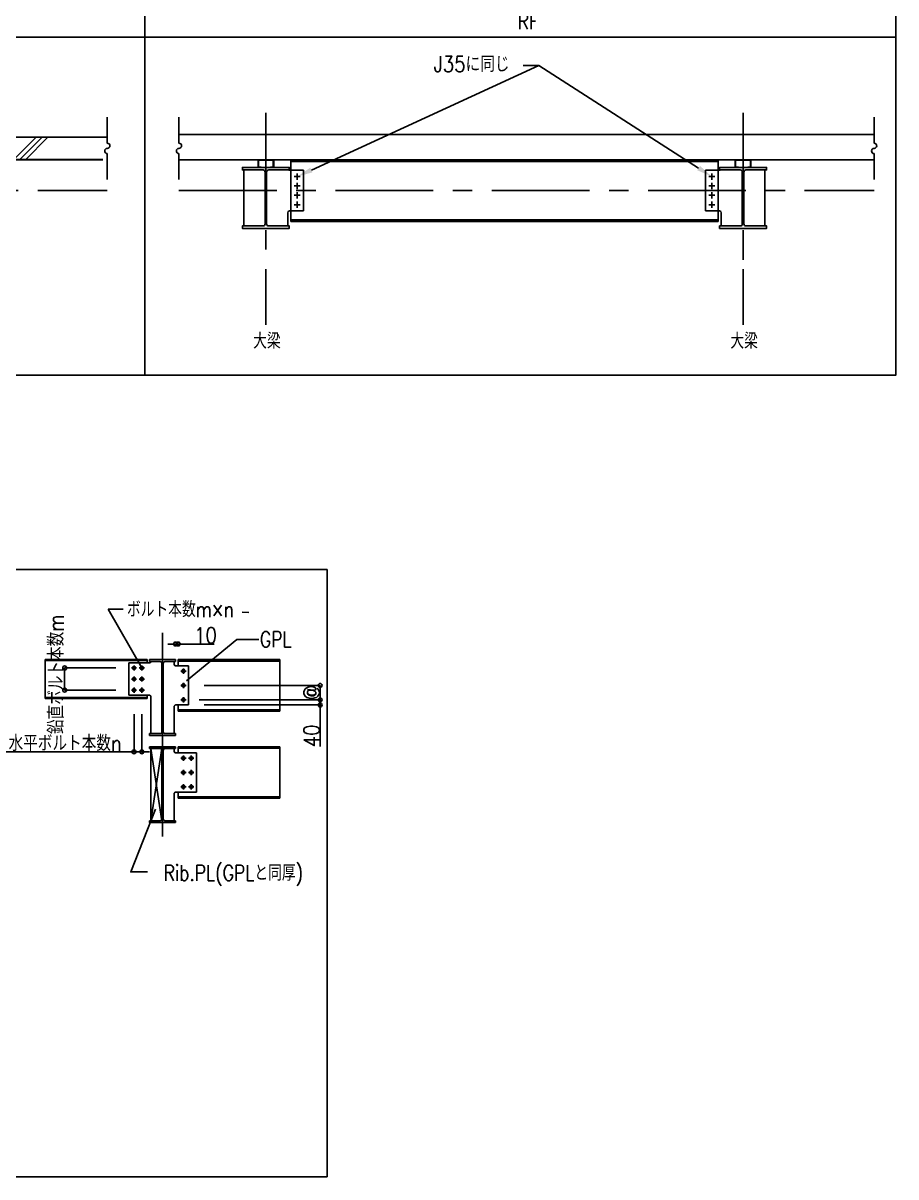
# Model space of a CAD drawing. Extents: x -668440 to 1010955, y -1678500 to 210463.
# Drawn here: x -67254 to -11448, y -674610 to -600807 of the extents above; entities that cross this region are included whole.
import ezdxf
from ezdxf import colors
from ezdxf.entities.mleader import LeaderData, LeaderLine
from ezdxf.enums import TextEntityAlignment as Align
from ezdxf.math import Vec2, Vec3

# ---------------------------------------------------------------- set-up
doc = ezdxf.new("R2010")
doc.units = 0
doc.header["$MEASUREMENT"] = 0
doc.linetypes.add('CENTER', pattern=[2, 1.25, -0.25, 0.25, -0.25])
doc.linetypes.add('DASHED', pattern=[0.75, 0.5, -0.25])
doc.layers.get('0').update_dxf_attribs({"color": 3, "linetype": 'CONTINUOUS'})
doc.layers.get('Defpoints').update_dxf_attribs({"color": 251, "linetype": 'CONTINUOUS'})
for name, color, linetype in [('RC床', 7, 'CONTINUOUS'), ('Sプレート', 1, 'CONTINUOUS'), ('Sプレート文字', 1, 'CONTINUOUS'), ('Sボルト', 2, 'CONTINUOUS'), ('S二次部材', 6, 'CONTINUOUS'), ('S大梁', 4, 'CONTINUOUS'), ('S大梁文字', 4, 'CONTINUOUS'), ('s小梁', 7, 'CONTINUOUS'), ('注記', 3, 'CONTINUOUS'), ('罫線', 7, 'CONTINUOUS'), ('通り芯', 3, 'CENTER')]:
    doc.layers.add(name, color=color, linetype=linetype)
doc.styles.add('DRACAD', font='txt', dxfattribs={"width": 0.85, "bigfont": 'extfont2'})
doc.dimstyles.new('MYDIM', dxfattribs={"dimtxt": 120, "dimasz": 20, "dimexe": 1.25, "dimexo": 50, "dimgap": 50, "dimtad": 1, "dimdec": 4, "dimdsep": 46, "dimtxsty": 'DRACAD', "dimblk": 'ORIGIN', "dimcen": 2.5, "dimadec": 0, "dimazin": 0, "dimtfac": 1, "dimtdec": 4, "dimtmove": 0, "dimatfit": 3, "dimfxl": 1, "dimtolj": 1, "dimtzin": 0, "dimarcsym": 0})

# ---------------------------------------------------------------- blocks, each defined once
blk = doc.blocks.new('_ORIGIN')
at = {"color": 0, "linetype": 'ByBlock', "lineweight": -2}
blk.add_line((0, 0), (-1, 0), dxfattribs=at)
blk.add_circle((0, 0), 0.5, dxfattribs=at)
blk = doc.blocks.new('*D10525')
at = {"layer": 'Defpoints', "color": 0}
for p in [(-56669, -643172), (-56669, -644089), (-48258, -644089)]:
    blk.add_point(p, dxfattribs=at)
at = {"layer": '注記', "color": 0, "lineweight": -2}
for p, q in [((-55669, -643172), (-48258, -643172)), ((-48258, -643422), (-48258, -643839)), ((-55669, -644089), (-48258, -644089))]:
    blk.add_line(p, q, dxfattribs=at)
at = {"layer": '注記', "color": 0, "linetype": 'ByBlock', "lineweight": -2, "xscale": 250, "yscale": 250, "zscale": 250}
for p, rotation in [((-48258, -643172), 90), ((-48258, -644089), 270)]:
    blk.add_blockref('_ORIGIN', p, dxfattribs=dict(at, rotation=rotation))
at = {"layer": '注記', "color": 0, "insert": (-48808, -643630), "char_height": 1000, "attachment_point": 5, "rotation": 90, "style": 'DRACAD'}
blk.add_mtext('\\A1;@', dxfattribs=at)
blk = doc.blocks.new('*D10526')
at = {"layer": 'Defpoints', "color": 0}
for p in [(-57502, -640523), (-57502, -641522), (-57336, -641522)]:
    blk.add_point(p, dxfattribs=at)
at = {"layer": '注記', "color": 0, "lineweight": -2}
for p, q in [((-57752, -640523), (-58002, -640523)), ((-57502, -640522), (-57502, -640523)), ((-57336, -640523), (-57502, -640523)), ((-57336, -640522), (-57336, -640523)), ((-57086, -640523), (-55047, -640523))]:
    blk.add_line(p, q, dxfattribs=at)
at = {"layer": '注記', "color": 0, "linetype": 'ByBlock', "lineweight": -2, "xscale": 250, "yscale": 250, "zscale": 250}
blk.add_blockref('_ORIGIN', (-57502, -640523), dxfattribs=at)
at = {"layer": '注記', "color": 0, "linetype": 'ByBlock', "lineweight": -2, "xscale": 250, "yscale": 250, "zscale": 250, "rotation": 180}
blk.add_blockref('_ORIGIN', (-57336, -640523), dxfattribs=at)
at = {"layer": '注記', "color": 0, "insert": (-55592, -639973), "char_height": 1000, "attachment_point": 5, "style": 'DRACAD'}
blk.add_mtext('\\A1;10', dxfattribs=at)
blk = doc.blocks.new('*D10527')
at = {"layer": 'Defpoints', "color": 0}
for p in [(-57002, -644089), (-56669, -644422), (-48258, -644422)]:
    blk.add_point(p, dxfattribs=at)
at = {"layer": '注記', "color": 0, "lineweight": -2}
for p, q in [((-56002, -644089), (-48258, -644089)), ((-48258, -643839), (-48258, -643589)), ((-48258, -644089), (-48258, -644422)), ((-55669, -644422), (-48258, -644422)), ((-48258, -644672), (-48258, -647089))]:
    blk.add_line(p, q, dxfattribs=at)
at = {"layer": '注記', "color": 0, "linetype": 'ByBlock', "lineweight": -2, "xscale": 250, "yscale": 250, "zscale": 250}
for p, rotation in [((-48258, -644089), 270), ((-48258, -644422), 90)]:
    blk.add_blockref('_ORIGIN', p, dxfattribs=dict(at, rotation=rotation))
at = {"layer": '注記', "color": 0, "insert": (-48808, -646401), "char_height": 1000, "attachment_point": 5, "rotation": 90, "style": 'DRACAD'}
blk.add_mtext('\\A1;40', dxfattribs=at)
blk = doc.blocks.new('*D10528')
at = {"layer": 'Defpoints', "color": 0}
for p in [(-60327, -642055), (-64597, -643472), (-60327, -643472)]:
    blk.add_point(p, dxfattribs=at)
at = {"layer": '注記', "color": 0, "lineweight": -2}
for p, q in [((-61327, -642055), (-64597, -642055)), ((-64597, -642305), (-64597, -643222)), ((-61327, -643472), (-64597, -643472))]:
    blk.add_line(p, q, dxfattribs=at)
at = {"layer": '注記', "color": 0, "linetype": 'ByBlock', "lineweight": -2, "xscale": 250, "yscale": 250, "zscale": 250}
for p, rotation in [((-64597, -642055), 90), ((-64597, -643472), 270)]:
    blk.add_blockref('_ORIGIN', p, dxfattribs=dict(at, rotation=rotation))
at = {"layer": '注記', "color": 0, "insert": (-65147, -642464), "char_height": 1000, "attachment_point": 5, "rotation": 90, "style": 'DRACAD'}
blk.add_mtext('\\A1;鉛直ボルト本数m', dxfattribs=at)
blk = doc.blocks.new('*D10529')
at = {"layer": 'Defpoints', "color": 0}
for p in [(-60161, -644005), (-59661, -644005), (-60161, -647422)]:
    blk.add_point(p, dxfattribs=at)
at = {"layer": '注記', "color": 0, "lineweight": -2}
for p, q in [((-60161, -645005), (-60161, -647422)), ((-59661, -645005), (-59661, -647422)), ((-60411, -647422), (-68467, -647422)), ((-59661, -647422), (-60161, -647422)), ((-59411, -647422), (-59161, -647422))]:
    blk.add_line(p, q, dxfattribs=at)
at = {"layer": '注記', "color": 0, "linetype": 'ByBlock', "lineweight": -2, "xscale": 250, "yscale": 250, "zscale": 250}
blk.add_blockref('_ORIGIN', (-60161, -647422), dxfattribs=at)
at = {"layer": '注記', "color": 0, "linetype": 'ByBlock', "lineweight": -2, "xscale": 250, "yscale": 250, "zscale": 250, "rotation": 180}
blk.add_blockref('_ORIGIN', (-59661, -647422), dxfattribs=at)
at = {"layer": '注記', "color": 0, "insert": (-64564, -646872), "char_height": 1000, "attachment_point": 5, "style": 'DRACAD'}
blk.add_mtext('\\A1;水平ボルト本数n', dxfattribs=at)
blk = doc.blocks.new('横補剛材詳細図')
at = {"layer": 'RC床'}
for p, q in [((54903.08579, -1635998.47259), (54903.08579, -1635831.80592)), ((55361.49112, -1635998.47259), (55361.49112, -1635831.80592)), ((59805.93557, -1635998.47259), (59805.93557, -1635831.80592)), ((50458.64135, -1635959.5837), (54903.08579, -1635959.5837)), ((54448.47746, -1635959.5837), (54304.03301, -1636104.02814)), ((54486.18982, -1635959.5837), (54341.74538, -1636104.02814)), ((54523.90218, -1635959.5837), (54379.45774, -1636104.02814)), ((54903.08579, -1636065.13925), (54903.08579, -1636231.80592)), ((55361.49112, -1636065.13925), (55361.49112, -1636231.80592)), ((59805.93557, -1636065.13925), (59805.93557, -1636231.80592)), ((54176.59006, -1636102.69481), (54875.30801, -1636102.69481)), ((54176.59006, -1636104.02814), (54875.30801, -1636104.02814))]:
    blk.add_line(p, q, dxfattribs=at)
for centre, start, end in [((54903.08579, -1636015.13925), 270, 90), ((55361.49112, -1636015.13925), 270, 90), ((59805.93557, -1636015.13925), 270, 90), ((54903.08579, -1636048.47259), 90, 270), ((55361.49112, -1636048.47259), 90, 270), ((59805.93557, -1636048.47259), 90, 270)]:
    blk.add_arc(centre, 16.66667, start, end, dxfattribs=at)
at = {"layer": 'Sプレート'}
for p, q in [((55777.04668, -1636170.02814), (55777.04668, -1636528.02814)), ((56068.15779, -1636172.02814), (56157.04668, -1636172.02814)), ((56157.04668, -1636432.02814), (56157.04668, -1636172.02814)), ((58817.21762, -1636172.02814), (58728.32873, -1636172.02814)), ((58728.32873, -1636432.02814), (58728.32873, -1636172.02814)), ((59108.32873, -1636170.02814), (59108.32873, -1636528.02814)), ((56057.04668, -1636443.13925), (56057.04668, -1636528.02814)), ((56068.15779, -1636432.02814), (56157.04668, -1636432.02814)), ((58817.21762, -1636432.02814), (58728.32873, -1636432.02814)), ((58828.32873, -1636443.13925), (58828.32873, -1636528.02814))]:
    blk.add_line(p, q, dxfattribs=at)
for centre, start, end in [((56068.15779, -1636160.91703), 235.084793751, 270), ((58817.21762, -1636160.91703), 270, 304.915206249), ((56068.15779, -1636443.13925), 90, 180), ((58817.21762, -1636443.13925), 0, 90)]:
    blk.add_arc(centre, 11.11111, start, end, dxfattribs=at)
at = {"layer": 'Sボルト'}
for p, q in [((56097.04668, -1636212.02814), (56137.04668, -1636212.02814)), ((56117.04668, -1636232.02814), (56117.04668, -1636192.02814)), ((58788.32873, -1636212.02814), (58748.32873, -1636212.02814)), ((58768.32873, -1636232.02814), (58768.32873, -1636192.02814)), ((56097.04668, -1636272.02814), (56137.04668, -1636272.02814)), ((56117.04668, -1636292.02814), (56117.04668, -1636252.02814)), ((58788.32873, -1636272.02814), (58748.32873, -1636272.02814)), ((58768.32873, -1636292.02814), (58768.32873, -1636252.02814)), ((56097.04668, -1636332.02814), (56137.04668, -1636332.02814)), ((56117.04668, -1636312.02814), (56117.04668, -1636352.02814)), ((58788.32873, -1636332.02814), (58748.32873, -1636332.02814)), ((58768.32873, -1636312.02814), (58768.32873, -1636352.02814)), ((56097.04668, -1636392.02814), (56137.04668, -1636392.02814)), ((56117.04668, -1636372.02814), (56117.04668, -1636412.02814)), ((58788.32873, -1636392.02814), (58748.32873, -1636392.02814)), ((58768.32873, -1636372.02814), (58768.32873, -1636412.02814))]:
    blk.add_line(p, q, dxfattribs=at)
at = {"layer": 'S二次部材'}
for p, q in [((59805.93557, -1635944.02814), (55361.49112, -1635944.02814)), ((59805.93557, -1636104.02814), (55361.49112, -1636104.02814))]:
    blk.add_line(p, q, dxfattribs=at)
for points in [[(55887.04668, -1636151.72814), (55871.64668, -1636151.72814, -0.4142135624), (55869.34668, -1636149.42814), (55869.34668, -1636108.62814, -0.4142135624), (55871.64668, -1636106.32814), (55962.44668, -1636106.32814, -0.4142135624), (55964.74668, -1636108.62814), (55964.74668, -1636149.42814, -0.4142135624), (55962.44668, -1636151.72814), (55947.04668, -1636151.72814), (55947.04668, -1636154.02814), (55962.44668, -1636154.02814, 0.4142135624), (55967.04668, -1636149.42814), (55967.04668, -1636108.62814, 0.4142135624), (55962.44668, -1636104.02814), (55871.64668, -1636104.02814, 0.4142135624), (55867.04668, -1636108.62814), (55867.04668, -1636149.42814, 0.4142135624), (55871.64668, -1636154.02814), (55887.04668, -1636154.02814)], [(58998.32873, -1636151.72814), (59013.72873, -1636151.72814, 0.4142135624), (59016.02873, -1636149.42814), (59016.02873, -1636108.62814, 0.4142135624), (59013.72873, -1636106.32814), (58922.92873, -1636106.32814, 0.4142135624), (58920.62873, -1636108.62814), (58920.62873, -1636149.42814, 0.4142135624), (58922.92873, -1636151.72814), (58938.32873, -1636151.72814), (58938.32873, -1636154.02814), (58922.92873, -1636154.02814, -0.4142135624), (58918.32873, -1636149.42814), (58918.32873, -1636108.62814, -0.4142135624), (58922.92873, -1636104.02814), (59013.72873, -1636104.02814, -0.4142135624), (59018.32873, -1636108.62814), (59018.32873, -1636149.42814, -0.4142135624), (59013.72873, -1636154.02814), (58998.32873, -1636154.02814)]]:
    blk.add_lwpolyline(points, format="xyb", close=True, dxfattribs=at)
at = {"layer": 'S大梁'}
for points in [[(55922.04668, -1636515.02814, 0.4142135624), (55935.04668, -1636528.02814), (56067.04668, -1636528.02814), (56067.04668, -1636544.02814), (55767.04668, -1636544.02814), (55767.04668, -1636528.02814), (55899.04668, -1636528.02814, 0.4142135624), (55912.04668, -1636515.02814), (55912.04668, -1636183.02814, 0.4142135624), (55899.04668, -1636170.02814), (55767.04668, -1636170.02814), (55767.04668, -1636154.02814), (56067.04668, -1636154.02814), (56067.04668, -1636170.02814), (55935.04668, -1636170.02814, 0.4142135624), (55922.04668, -1636183.02814)], [(58963.32873, -1636515.02814, -0.4142135624), (58950.32873, -1636528.02814), (58818.32873, -1636528.02814), (58818.32873, -1636544.02814), (59118.32873, -1636544.02814), (59118.32873, -1636528.02814), (58986.32873, -1636528.02814, -0.4142135624), (58973.32873, -1636515.02814), (58973.32873, -1636183.02814, -0.4142135624), (58986.32873, -1636170.02814), (59118.32873, -1636170.02814), (59118.32873, -1636154.02814), (58818.32873, -1636154.02814), (58818.32873, -1636170.02814), (58950.32873, -1636170.02814, -0.4142135624), (58963.32873, -1636183.02814)]]:
    blk.add_lwpolyline(points, format="xyb", close=True, dxfattribs=at)
at = {"layer": 's小梁'}
for p, q in [((56077.04668, -1636172.02814), (56077.04668, -1636104.02814)), ((56077.04668, -1636104.02814), (58808.32873, -1636104.02814)), ((56077.04668, -1636115.02814), (58808.32873, -1636115.02814)), ((58808.32873, -1636172.02814), (58808.32873, -1636104.02814)), ((56077.04668, -1636500.02814), (56077.04668, -1636432.02814)), ((58808.32873, -1636500.02814), (58808.32873, -1636432.02814))]:
    blk.add_line(p, q, dxfattribs=at)
at = {"layer": 's小梁', "linetype": 'DASHED', "ltscale": 1000}
for p, q in [((56077.04668, -1636172.02814), (56077.04668, -1636432.02814)), ((58808.32873, -1636172.02814), (58808.32873, -1636432.02814))]:
    blk.add_line(p, q, dxfattribs=at)
at = {"layer": 's小梁'}
for points in [[(58808.32873, -1636489.02814), (56077.04668, -1636489.02814)], [(58808.32873, -1636500.02814), (56077.04668, -1636500.02814)]]:
    blk.add_lwpolyline(points, dxfattribs=at)
at = {"layer": '罫線'}
for points in [[(50339.66919, -1635319.48282), (55142.51897, -1635319.48282), (55142.51897, -1635119.48282), (50339.66919, -1635119.48282)], [(55142.51897, -1635319.48282), (59945.36875, -1635319.48282), (59945.36875, -1635119.48282), (55142.51897, -1635119.48282)], [(50339.66919, -1635319.48282), (55142.51897, -1635319.48282), (55142.51897, -1637482.0528), (50339.66919, -1637482.0528)], [(55142.51897, -1635319.48282), (59945.36875, -1635319.48282), (59945.36875, -1637482.0528), (55142.51897, -1637482.0528)]]:
    blk.add_lwpolyline(points, close=True, dxfattribs=at)
at = {"layer": '通り芯', "linetype": 'CENTER', "ltscale": 500}
for p, q in [((55917.04668, -1635804.62053), (55917.04668, -1637159.5837)), ((58968.32873, -1635804.62053), (58968.32873, -1637159.5837)), ((58968.32873, -1635870.69481), (58968.32873, -1636881.80592)), ((50458.64135, -1636302.02814), (54903.08579, -1636302.02814)), ((55361.49112, -1636302.02814), (59805.93557, -1636302.02814))]:
    blk.add_line(p, q, dxfattribs=at)
at = {"layer": 'S大梁文字', "style": 'DRACAD', "width": 0.8}
for p in [(55923.66575, -1637313.52881), (58974.9478, -1637313.52881)]:
    blk.add_text('大梁', height=100, dxfattribs=at).set_placement(p, align=Align.CENTER)
at = {"layer": '注記', "style": 'DRACAD', "width": 0.8}
blk.add_text('RF', height=100, dxfattribs=at).set_placement((57593.94386, -1635219.48282), align=Align.MIDDLE_CENTER)
at = {"layer": 'Sプレート文字'}
ml = blk.add_multileader_mtext('Standard', dxfattribs=at)
ml.set_content('J35に同じ', style='DRACAD')
ml.set_leader_properties(color=256)
ml.build(insert=Vec2(0, 0))
ml.multileader.update_dxf_attribs({"dogleg_length": 100, "arrow_head_size": 100})
ctx = ml.context
ctx.base_point, ctx.char_height, ctx.arrow_head_size, ctx.landing_gap_size, ctx.plane_origin = Vec3(56940.09688, -1635502.67401), 100, 100, 50, Vec3(79250.02213, -1023166.8508)
notes = []
notes.append((ctx, [(1, (1, 1, 0), (57662.84688, -1635502.67401), (-1, 0), 100, [(0, [(56117.04668, -1636212.02814)], 0, []), (1, [(58768.32873, -1636212.02814)], 0, [])])]))
ctx.mtext.insert = Vec3(56990.09688, -1635442.67401)
for ctx, leaders in notes:
    for number, flags, end, landing, length, lines in leaders:
        leader = LeaderData()
        leader.index, (leader.has_last_leader_line, leader.has_dogleg_vector, leader.attachment_direction) = number, flags
        leader.last_leader_point, leader.dogleg_vector, leader.dogleg_length = Vec3(end), Vec3(landing), length
        for number, points, colour, breaks in lines:
            line = LeaderLine()
            line.index, line.vertices, line.color, line.breaks = number, Vec3.list(points), colors.encode_raw_color(colour), breaks
            leader.lines.append(line)
        ctx.leaders.append(leader)

msp = doc.modelspace()

# ---------------------------------------------------------------- linework, layer by layer
for p, q in [((-47813.35565, -635754.65505, 333.33333), (-47813.35565, -674610.2587, 333.33333)), ((-60861.51225, -638287.15707, 333.33333), (-61811.50424, -638287.15707, 333.33333))]:
    msp.add_line(p, q)
at = {"layer": '注記'}
for p, q in [((-147325.41257, -635754.65505, 333.33333), (-47813.35565, -635754.65505, 333.33333)), ((-59660.52733, -642055.27591, 666.66667), (-61811.50424, -638287.15707, 333.33333)), ((-53256.46224, -638497.01248, 333.33333), (-52817.51333, -638498.39147, 333.33333)), ((-65831.36067, -641521.94258, 666.66667), (-65831.36067, -641588.60924, 666.66667)), ((-59327.194, -641521.94258, 666.66667), (-65831.36067, -641521.94258, 666.66667)), ((-59327.194, -641521.94258, 666.66667), (-65831.36067, -641521.94258, 666.66667)), ((-65831.36067, -641588.60924, 666.66667), (-65831.36067, -641521.94258, 666.66667)), ((-65831.36067, -641588.60924, 666.66667), (-65831.36067, -641603.12316, 666.66667)), ((-59327.194, -641588.60924, 666.66667), (-65831.36067, -641588.60924, 666.66667)), ((-59327.194, -641588.60924, 666.66667), (-65831.36067, -641588.60924, 666.66667)), ((-65831.36067, -641603.12316, 666.66667), (-65831.36067, -641588.60924, 666.66667)), ((-65831.36067, -641603.12316, 666.66667), (-65831.36067, -641642.77591, 666.66667)), ((-65831.36067, -641642.77591, 666.66667), (-65831.36067, -641603.12316, 666.66667)), ((-65831.36067, -641642.77591, 666.66667), (-65831.36067, -641696.94258, 666.66667)), ((-65831.36067, -641696.94258, 666.66667), (-65831.36067, -641642.77591, 666.66667)), ((-65831.36067, -641696.94258, 666.66667), (-65831.36067, -643830.27591, 666.66667)), ((-65831.36067, -643830.27591, 666.66667), (-65831.36067, -641696.94258, 666.66667)), ((-60493.86067, -643805.27591, 666.66667), (-60493.86067, -641721.94258, 666.66667)), ((-60493.86067, -643805.27591, 666.66667), (-60493.86067, -641721.94258, 666.66667)), ((-60493.86067, -641721.94258, 666.66667), (-59160.52733, -641721.94258, 666.66667)), ((-60493.86067, -641721.94258, 666.66667), (-59160.52733, -641721.94258, 666.66667)), ((-60327.194, -642055.27591, 333.33333), (-59993.86067, -642055.27591, 333.33333)), ((-60160.52733, -641888.60924, 333.33333), (-60160.52733, -642221.94258, 333.33333)), ((-60160.52733, -642055.27591, 666.66667), (-60160.52733, -642055.27591)), ((-59827.194, -642055.27591, 333.33333), (-59493.86067, -642055.27591, 333.33333)), ((-59660.52733, -641888.60924, 333.33333), (-59660.52733, -642221.94258, 333.33333)), ((-59660.52733, -642055.27591, 666.66667), (-59660.52733, -642055.27591)), ((-59327.194, -641521.94258, 666.66667), (-59327.194, -641588.60924, 666.66667)), ((-59327.194, -641588.60924, 666.66667), (-59327.194, -641521.94258, 666.66667)), ((-59327.194, -641588.60924, 666.66667), (-59327.194, -641603.12316, 666.66667)), ((-59327.194, -641603.12316, 666.66667), (-59327.194, -641588.60924, 666.66667)), ((-59327.194, -641603.12316, 666.66667), (-59327.194, -641642.77591, 666.66667)), ((-59327.194, -641642.77591, 666.66667), (-59327.194, -641603.12316, 666.66667)), ((-59327.194, -641642.77591, 666.66667), (-59327.194, -641696.94258, 666.66667)), ((-59327.194, -641696.94258, 666.66667), (-59327.194, -641642.77591, 666.66667)), ((-59327.194, -641721.94258, 666.66667), (-59327.194, -641696.94258, 666.66667)), ((-59327.194, -641696.94258, 666.66667), (-59327.194, -641721.94258, 666.66667)), ((-59160.52733, -641646.92949, 666.66667), (-59160.52733, -641521.94258, 666.66667)), ((-59160.52733, -641521.94258, 666.66667), (-57502.194, -641521.94258, 666.66667)), ((-58481.36067, -641646.92949, 666.66667), (-59160.52733, -641646.92949, 666.66667)), ((-58427.194, -641661.44188, 666.66667), (-58481.36067, -641646.92949, 666.66667)), ((-58373.02733, -641755.25147, 666.66667), (-58427.194, -641661.44188, 666.66667)), ((-58373.02733, -646146.49901, 666.66667), (-58373.02733, -641755.25147, 666.66667)), ((-58235.52733, -641661.44188, 666.66667), (-58289.694, -641755.25147, 666.66667)), ((-58289.694, -641755.25147, 666.66667), (-58289.694, -646146.49901, 666.66667)), ((-58181.36067, -641646.92949, 666.66667), (-58235.52733, -641661.44188, 666.66667)), ((-57502.194, -641646.92949, 666.66667), (-58181.36067, -641646.92949, 666.66667)), ((-57585.52733, -641838.60924, 666.66667), (-57585.52733, -641646.92949, 666.66667)), ((-57585.52733, -641838.60924, 666.66667), (-57585.52733, -641646.92949, 666.66667)), ((-57502.194, -641521.94258, 666.66667), (-57502.194, -641646.92949, 666.66667)), ((-56668.86067, -641921.94258, 666.66667), (-57502.194, -641921.94258, 666.66667)), ((-56668.86067, -641921.94258, 666.66667), (-57502.194, -641921.94258, 666.66667)), ((-57335.52733, -641521.94258, 666.66667), (-57335.52733, -641613.60924, 666.66667)), ((-57335.52733, -641521.94258, 666.66667), (-50831.36067, -641521.94258, 666.66667)), ((-57335.52733, -641521.94258, 666.66667), (-50831.36067, -641521.94258, 666.66667)), ((-57335.52733, -641613.60924, 666.66667), (-57335.52733, -641521.94258, 666.66667)), ((-57335.52733, -641613.60924, 666.66667), (-57335.52733, -641628.12316, 666.66667)), ((-57335.52733, -641613.60924, 666.66667), (-50831.36067, -641613.60924, 666.66667)), ((-57335.52733, -641613.60924, 666.66667), (-50831.36067, -641613.60924, 666.66667)), ((-57335.52733, -641628.12316, 666.66667), (-57335.52733, -641613.60924, 666.66667)), ((-57335.52733, -641628.12316, 666.66667), (-57335.52733, -641667.77591, 666.66667)), ((-57335.52733, -641667.77591, 666.66667), (-57335.52733, -641628.12316, 666.66667)), ((-57335.52733, -641667.77591, 666.66667), (-57335.52733, -641721.94258, 666.66667)), ((-57335.52733, -641721.94258, 666.66667), (-57335.52733, -641667.77591, 666.66667)), ((-57335.52733, -641721.94258, 666.66667), (-57335.52733, -641921.94258, 666.66667)), ((-57335.52733, -641921.94258, 666.66667), (-57335.52733, -641721.94258, 666.66667)), ((-57002.194, -642088.60924, 333.33333), (-57002.194, -642421.94258, 333.33333)), ((-56668.86067, -644421.94258, 666.66667), (-56668.86067, -641921.94258, 666.66667)), ((-50831.36067, -641521.94258, 666.66667), (-50831.36067, -641613.60924, 666.66667)), ((-50831.36067, -641613.60924, 666.66667), (-50831.36067, -641521.94258, 666.66667)), ((-50831.36067, -641613.60924, 666.66667), (-50831.36067, -641628.12316, 666.66667)), ((-50831.36067, -641628.12316, 666.66667), (-50831.36067, -641613.60924, 666.66667)), ((-50831.36067, -641628.12316, 666.66667), (-50831.36067, -641667.77591, 666.66667)), ((-50831.36067, -641667.77591, 666.66667), (-50831.36067, -641628.12316, 666.66667)), ((-50831.36067, -641667.77591, 666.66667), (-50831.36067, -641721.94258, 666.66667)), ((-50831.36067, -641721.94258, 666.66667), (-50831.36067, -641667.77591, 666.66667)), ((-50831.36067, -641721.94258, 666.66667), (-50831.36067, -644621.94258, 666.66667)), ((-50831.36067, -644621.94258, 666.66667), (-50831.36067, -641721.94258, 666.66667)), ((-60327.194, -642763.60924, 333.33333), (-59993.86067, -642763.60924, 333.33333)), ((-60160.52733, -642596.94258, 333.33333), (-60160.52733, -642930.27591, 333.33333)), ((-60160.52733, -642763.60924, 666.66667), (-60160.52733, -642763.60924)), ((-59827.194, -642763.60924, 333.33333), (-59493.86067, -642763.60924, 333.33333)), ((-59660.52733, -642596.94258, 333.33333), (-59660.52733, -642930.27591, 333.33333)), ((-59660.52733, -642763.60924, 666.66667), (-59660.52733, -642763.60924)), ((-57168.86067, -642255.27591, 333.33333), (-56835.52733, -642255.27591, 333.33333)), ((-57002.194, -642255.27591, 666.66667), (-57002.194, -642255.27591)), ((-60327.194, -643471.94258, 333.33333), (-59993.86067, -643471.94258, 333.33333)), ((-60160.52733, -643305.27591, 333.33333), (-60160.52733, -643638.60924, 333.33333)), ((-60160.52733, -643471.94258, 666.66667), (-60160.52733, -643471.94258)), ((-59827.194, -643471.94258, 333.33333), (-59493.86067, -643471.94258, 333.33333)), ((-59660.52733, -643305.27591, 333.33333), (-59660.52733, -643638.60924, 333.33333)), ((-59660.52733, -643471.94258, 666.66667), (-59660.52733, -643471.94258)), ((-57168.86067, -643171.94258, 333.33333), (-56835.52733, -643171.94258, 333.33333)), ((-57002.194, -643005.27591, 333.33333), (-57002.194, -643338.60924, 333.33333)), ((-57002.194, -643171.94258, 666.66667), (-57002.194, -643171.94258)), ((-65831.36067, -643884.44258, 666.66667), (-65831.36067, -643830.27591, 666.66667)), ((-65831.36067, -643830.27591, 666.66667), (-65831.36067, -643884.44258, 666.66667)), ((-65831.36067, -643924.09533, 666.66667), (-65831.36067, -643884.44258, 666.66667)), ((-65831.36067, -643884.44258, 666.66667), (-65831.36067, -643924.09533, 666.66667)), ((-65831.36067, -643938.60924, 666.66667), (-65831.36067, -643924.09533, 666.66667)), ((-65831.36067, -643924.09533, 666.66667), (-65831.36067, -643938.60924, 666.66667)), ((-59327.194, -643938.60924, 666.66667), (-65831.36067, -643938.60924, 666.66667)), ((-65831.36067, -644005.27591, 666.66667), (-65831.36067, -643938.60924, 666.66667)), ((-65831.36067, -643938.60924, 666.66667), (-65831.36067, -644005.27591, 666.66667)), ((-59327.194, -643938.60924, 666.66667), (-65831.36067, -643938.60924, 666.66667)), ((-59327.194, -644005.27591, 666.66667), (-65831.36067, -644005.27591, 666.66667)), ((-59327.194, -644005.27591, 666.66667), (-65831.36067, -644005.27591, 666.66667)), ((-59160.52733, -643805.27591, 666.66667), (-60493.86067, -643805.27591, 666.66667)), ((-59160.52733, -643805.27591, 666.66667), (-60493.86067, -643805.27591, 666.66667)), ((-59327.194, -643830.27591, 666.66667), (-59327.194, -643805.27591, 666.66667)), ((-59327.194, -643805.27591, 666.66667), (-59327.194, -643830.27591, 666.66667)), ((-59327.194, -643884.44258, 666.66667), (-59327.194, -643830.27591, 666.66667)), ((-59327.194, -643830.27591, 666.66667), (-59327.194, -643884.44258, 666.66667)), ((-59327.194, -643924.09533, 666.66667), (-59327.194, -643884.44258, 666.66667)), ((-59327.194, -643884.44258, 666.66667), (-59327.194, -643924.09533, 666.66667)), ((-59327.194, -643938.60924, 666.66667), (-59327.194, -643924.09533, 666.66667)), ((-59327.194, -643924.09533, 666.66667), (-59327.194, -643938.60924, 666.66667)), ((-59327.194, -644005.27591, 666.66667), (-59327.194, -643938.60924, 666.66667)), ((-59327.194, -643938.60924, 666.66667), (-59327.194, -644005.27591, 666.66667)), ((-59077.194, -646254.821, 666.66667), (-59077.194, -643888.60924, 666.66667)), ((-57168.86067, -644088.60924, 333.33333), (-56835.52733, -644088.60924, 333.33333)), ((-57002.194, -643921.94258, 333.33333), (-57002.194, -644255.27591, 333.33333)), ((-57002.194, -644088.60924, 666.66667), (-57002.194, -644088.60924)), ((-57585.52733, -646254.821, 666.66667), (-57585.52733, -644505.27591, 666.66667)), ((-57585.52733, -646254.821, 666.66667), (-57585.52733, -644505.27591, 666.66667)), ((-57502.194, -644421.94258, 666.66667), (-56668.86067, -644421.94258, 666.66667)), ((-57502.194, -644421.94258, 666.66667), (-56668.86067, -644421.94258, 666.66667)), ((-57335.52733, -644421.94258, 666.66667), (-57335.52733, -644621.94258, 666.66667)), ((-57335.52733, -644621.94258, 666.66667), (-57335.52733, -644421.94258, 666.66667)), ((-57335.52733, -644676.10924, 666.66667), (-57335.52733, -644621.94258, 666.66667)), ((-57335.52733, -644621.94258, 666.66667), (-57335.52733, -644676.10924, 666.66667)), ((-57335.52733, -644715.762, 666.66667), (-57335.52733, -644676.10924, 666.66667)), ((-57335.52733, -644676.10924, 666.66667), (-57335.52733, -644715.762, 666.66667)), ((-57335.52733, -644730.27591, 666.66667), (-57335.52733, -644715.762, 666.66667)), ((-57335.52733, -644715.762, 666.66667), (-57335.52733, -644730.27591, 666.66667)), ((-57335.52733, -644730.27591, 666.66667), (-50831.36067, -644730.27591, 666.66667)), ((-57335.52733, -644821.94258, 666.66667), (-57335.52733, -644730.27591, 666.66667)), ((-57335.52733, -644730.27591, 666.66667), (-57335.52733, -644821.94258, 666.66667)), ((-57335.52733, -644730.27591, 666.66667), (-50831.36067, -644730.27591, 666.66667)), ((-57335.52733, -644821.94258, 666.66667), (-50831.36067, -644821.94258, 666.66667)), ((-57335.52733, -644821.94258, 666.66667), (-50831.36067, -644821.94258, 666.66667)), ((-50831.36067, -644676.10924, 666.66667), (-50831.36067, -644621.94258, 666.66667)), ((-50831.36067, -644621.94258, 666.66667), (-50831.36067, -644676.10924, 666.66667)), ((-50831.36067, -644715.762, 666.66667), (-50831.36067, -644676.10924, 666.66667)), ((-50831.36067, -644676.10924, 666.66667), (-50831.36067, -644715.762, 666.66667)), ((-50831.36067, -644730.27591, 666.66667), (-50831.36067, -644715.762, 666.66667)), ((-50831.36067, -644715.762, 666.66667), (-50831.36067, -644730.27591, 666.66667)), ((-50831.36067, -644821.94258, 666.66667), (-50831.36067, -644730.27591, 666.66667)), ((-50831.36067, -644730.27591, 666.66667), (-50831.36067, -644821.94258, 666.66667)), ((-59160.52733, -646379.80791, 666.66667), (-59160.52733, -646254.821, 666.66667)), ((-59160.52733, -646254.821, 666.66667), (-58481.36067, -646254.821, 666.66667)), ((-57502.194, -646379.80791, 666.66667), (-59160.52733, -646379.80791, 666.66667)), ((-58481.36067, -646254.821, 666.66667), (-58427.194, -646240.3086, 666.66667)), ((-58427.194, -646240.3086, 666.66667), (-58387.54125, -646200.66001, 666.66667)), ((-58387.54125, -646200.66001, 666.66667), (-58373.02733, -646146.49901, 666.66667)), ((-58289.694, -646146.49901, 666.66667), (-58275.18009, -646200.66001, 666.66667)), ((-58275.18009, -646200.66001, 666.66667), (-58235.52733, -646240.3086, 666.66667)), ((-58235.52733, -646240.3086, 666.66667), (-58181.36067, -646254.821, 666.66667)), ((-58181.36067, -646254.821, 666.66667), (-57502.194, -646254.821, 666.66667)), ((-57502.194, -646254.821, 666.66667), (-57502.194, -646379.80791, 666.66667)), ((-59160.52733, -647215.8229, 666.66667), (-59160.52733, -647090.83599, 666.66667)), ((-59160.52733, -647090.83599, 666.66667), (-57502.194, -647090.83599, 666.66667)), ((-58481.36067, -647215.8229, 666.66667), (-59160.52733, -647215.8229, 666.66667)), ((-59077.194, -651823.71442, 666.66667), (-59077.194, -647215.8229, 666.66667)), ((-59077.194, -651823.71442, 666.66667), (-58373.02733, -647215.8229, 666.66667)), ((-59077.194, -647215.8229, 666.66667), (-58373.02733, -651823.71442, 666.66667)), ((-58427.194, -647230.3353, 666.66667), (-58481.36067, -647215.8229, 666.66667)), ((-58481.36067, -647215.8229, 666.66667), (-58181.36067, -647215.8229, 666.66667)), ((-58373.02733, -647324.14489, 666.66667), (-58427.194, -647230.3353, 666.66667)), ((-58373.02733, -647324.14489, 666.66667), (-58373.02733, -647215.8229, 666.66667)), ((-58235.52733, -647230.3353, 666.66667), (-58289.694, -647324.14489, 666.66667)), ((-58181.36067, -647215.8229, 666.66667), (-58235.52733, -647230.3353, 666.66667)), ((-57502.194, -647215.8229, 666.66667), (-58181.36067, -647215.8229, 666.66667)), ((-57585.52733, -647407.50266, 666.66667), (-57585.52733, -647215.8229, 666.66667)), ((-57585.52733, -647407.50266, 666.66667), (-57585.52733, -647215.8229, 666.66667)), ((-57502.194, -647090.83599, 666.66667), (-57502.194, -647215.8229, 666.66667)), ((-57335.52733, -647090.83599, 666.66667), (-57335.52733, -647182.50266, 666.66667)), ((-57335.52733, -647090.83599, 666.66667), (-50831.36067, -647090.83599, 666.66667)), ((-57335.52733, -647090.83599, 666.66667), (-50831.36067, -647090.83599, 666.66667)), ((-57335.52733, -647182.50266, 666.66667), (-57335.52733, -647090.83599, 666.66667)), ((-57335.52733, -647182.50266, 666.66667), (-57335.52733, -647197.01657, 666.66667)), ((-57335.52733, -647182.50266, 666.66667), (-50831.36067, -647182.50266, 666.66667)), ((-57335.52733, -647182.50266, 666.66667), (-50831.36067, -647182.50266, 666.66667)), ((-57335.52733, -647197.01657, 666.66667), (-57335.52733, -647182.50266, 666.66667)), ((-57335.52733, -647197.01657, 666.66667), (-57335.52733, -647236.66933, 666.66667)), ((-57335.52733, -647236.66933, 666.66667), (-57335.52733, -647197.01657, 666.66667)), ((-57335.52733, -647236.66933, 666.66667), (-57335.52733, -647290.83599, 666.66667)), ((-57335.52733, -647290.83599, 666.66667), (-57335.52733, -647236.66933, 666.66667)), ((-50831.36067, -647090.83599, 666.66667), (-50831.36067, -647182.50266, 666.66667)), ((-50831.36067, -647182.50266, 666.66667), (-50831.36067, -647090.83599, 666.66667)), ((-50831.36067, -647182.50266, 666.66667), (-50831.36067, -647197.01657, 666.66667)), ((-50831.36067, -647197.01657, 666.66667), (-50831.36067, -647182.50266, 666.66667)), ((-50831.36067, -647197.01657, 666.66667), (-50831.36067, -647236.66933, 666.66667)), ((-50831.36067, -647236.66933, 666.66667), (-50831.36067, -647197.01657, 666.66667)), ((-50831.36067, -647236.66933, 666.66667), (-50831.36067, -647290.83599, 666.66667)), ((-50831.36067, -647290.83599, 666.66667), (-50831.36067, -647236.66933, 666.66667)), ((-58373.02733, -651715.39243, 666.66667), (-58373.02733, -647324.14489, 666.66667)), ((-58289.694, -647324.14489, 666.66667), (-58289.694, -651715.39243, 666.66667)), ((-56168.86067, -647490.83599, 666.66667), (-57502.194, -647490.83599, 666.66667)), ((-56168.86067, -647490.83599, 666.66667), (-57502.194, -647490.83599, 666.66667)), ((-57335.52733, -647290.83599, 666.66667), (-57335.52733, -647490.83599, 666.66667)), ((-57335.52733, -647490.83599, 666.66667), (-57335.52733, -647290.83599, 666.66667)), ((-57168.86067, -647824.16933, 333.33333), (-56835.52733, -647824.16933, 333.33333)), ((-57002.194, -647657.50266, 333.33333), (-57002.194, -647990.83599, 333.33333)), ((-57002.194, -647824.16933, 666.66667), (-57002.194, -647824.16933)), ((-56668.86067, -647824.16933, 333.33333), (-56335.52733, -647824.16933, 333.33333)), ((-56502.194, -647657.50266, 333.33333), (-56502.194, -647990.83599, 333.33333)), ((-56502.194, -647824.16933, 666.66667), (-56502.194, -647824.16933)), ((-56168.86067, -649990.83599, 666.66667), (-56168.86067, -647490.83599, 666.66667)), ((-56168.86067, -649990.83599, 666.66667), (-56168.86067, -647490.83599, 666.66667)), ((-50831.36067, -647290.83599, 666.66667), (-50831.36067, -650190.83599, 666.66667)), ((-50831.36067, -650190.83599, 666.66667), (-50831.36067, -647290.83599, 666.66667)), ((-57002.194, -648574.16933, 333.33333), (-57002.194, -648907.50266, 333.33333)), ((-56502.194, -648574.16933, 333.33333), (-56502.194, -648907.50266, 333.33333)), ((-57168.86067, -648740.83599, 333.33333), (-56835.52733, -648740.83599, 333.33333)), ((-57002.194, -648740.83599, 666.66667), (-57002.194, -648740.83599)), ((-56668.86067, -648740.83599, 333.33333), (-56335.52733, -648740.83599, 333.33333)), ((-56502.194, -648740.83599, 666.66667), (-56502.194, -648740.83599)), ((-57585.52733, -651823.71442, 666.66667), (-57585.52733, -650074.16933, 666.66667)), ((-57585.52733, -651823.71442, 666.66667), (-57585.52733, -650074.16933, 666.66667)), ((-57502.194, -649990.83599, 666.66667), (-56168.86067, -649990.83599, 666.66667)), ((-57502.194, -649990.83599, 666.66667), (-56168.86067, -649990.83599, 666.66667)), ((-57335.52733, -649990.83599, 666.66667), (-57335.52733, -650190.83599, 666.66667)), ((-57335.52733, -650190.83599, 666.66667), (-57335.52733, -649990.83599, 666.66667)), ((-57335.52733, -650245.00266, 666.66667), (-57335.52733, -650190.83599, 666.66667)), ((-57335.52733, -650190.83599, 666.66667), (-57335.52733, -650245.00266, 666.66667)), ((-57168.86067, -649657.50266, 333.33333), (-56835.52733, -649657.50266, 333.33333)), ((-57002.194, -649490.83599, 333.33333), (-57002.194, -649824.16933, 333.33333)), ((-57002.194, -649657.50266, 666.66667), (-57002.194, -649657.50266)), ((-56668.86067, -649657.50266, 333.33333), (-56335.52733, -649657.50266, 333.33333)), ((-56502.194, -649490.83599, 333.33333), (-56502.194, -649824.16933, 333.33333)), ((-56502.194, -649657.50266, 666.66667), (-56502.194, -649657.50266)), ((-50831.36067, -650245.00266, 666.66667), (-50831.36067, -650190.83599, 666.66667)), ((-50831.36067, -650190.83599, 666.66667), (-50831.36067, -650245.00266, 666.66667)), ((-57335.52733, -650284.65541, 666.66667), (-57335.52733, -650245.00266, 666.66667)), ((-57335.52733, -650245.00266, 666.66667), (-57335.52733, -650284.65541, 666.66667)), ((-57335.52733, -650299.16933, 666.66667), (-57335.52733, -650284.65541, 666.66667)), ((-57335.52733, -650284.65541, 666.66667), (-57335.52733, -650299.16933, 666.66667)), ((-57335.52733, -650299.16933, 666.66667), (-50831.36067, -650299.16933, 666.66667)), ((-57335.52733, -650390.83599, 666.66667), (-57335.52733, -650299.16933, 666.66667)), ((-57335.52733, -650299.16933, 666.66667), (-57335.52733, -650390.83599, 666.66667)), ((-57335.52733, -650299.16933, 666.66667), (-50831.36067, -650299.16933, 666.66667)), ((-57335.52733, -650390.83599, 666.66667), (-50831.36067, -650390.83599, 666.66667)), ((-57335.52733, -650390.83599, 666.66667), (-50831.36067, -650390.83599, 666.66667)), ((-50831.36067, -650284.65541, 666.66667), (-50831.36067, -650245.00266, 666.66667)), ((-50831.36067, -650245.00266, 666.66667), (-50831.36067, -650284.65541, 666.66667)), ((-50831.36067, -650299.16933, 666.66667), (-50831.36067, -650284.65541, 666.66667)), ((-50831.36067, -650284.65541, 666.66667), (-50831.36067, -650299.16933, 666.66667)), ((-50831.36067, -650390.83599, 666.66667), (-50831.36067, -650299.16933, 666.66667)), ((-50831.36067, -650299.16933, 666.66667), (-50831.36067, -650390.83599, 666.66667)), ((-59160.52733, -651948.70132, 666.66667), (-59160.52733, -651823.71442, 666.66667)), ((-59160.52733, -651823.71442, 666.66667), (-58481.36067, -651823.71442, 666.66667)), ((-57502.194, -651948.70132, 666.66667), (-59160.52733, -651948.70132, 666.66667)), ((-58481.36067, -651823.71442, 666.66667), (-58427.194, -651809.20202, 666.66667)), ((-58427.194, -651809.20202, 666.66667), (-58387.54125, -651769.55342, 666.66667)), ((-58387.54125, -651769.55342, 666.66667), (-58373.02733, -651715.39243, 666.66667)), ((-58289.694, -651715.39243, 666.66667), (-58275.18009, -651769.55342, 666.66667)), ((-58275.18009, -651769.55342, 666.66667), (-58235.52733, -651809.20202, 666.66667)), ((-58235.52733, -651809.20202, 666.66667), (-58181.36067, -651823.71442, 666.66667)), ((-58181.36067, -651823.71442, 666.66667), (-57502.194, -651823.71442, 666.66667)), ((-57502.194, -651823.71442, 666.66667), (-57502.194, -651948.70132, 666.66667)), ((-47813.35565, -674610.2587, 333.33333), (-147325.41257, -674610.2587, 333.33333))]:
    msp.add_line(p, q, dxfattribs=at)
at = {"layer": '注記', "ltscale": 1800}
msp.add_line((-58331.36067, -639800.95396, 666.66667), (-58331.36067, -652835.48721, 666.66667), dxfattribs=at)
at = {"layer": '注記'}
for points, elevation in [([(-56802.86747, -642884.48877), (-53585.0968, -640236.00897), (-52190.45282, -640240.77806)], 666.66667), ([(-58783.54341, -651079.55762), (-60369.34079, -655098.21765), (-59288.98523, -655099.47642)], 333.33333)]:
    msp.add_lwpolyline(points, dxfattribs=dict(at, elevation=elevation))
for centre in [(-60160.52733, -642055.27591, 764.58333), (-60160.52733, -642055.27591, 689.58333), (-60160.52733, -642055.27591, 689.58333), (-60160.52733, -642055.27591, 643.75), (-59660.52733, -642055.27591, 764.58333), (-59660.52733, -642055.27591, 689.58333), (-59660.52733, -642055.27591, 689.58333), (-59660.52733, -642055.27591, 643.75), (-60160.52733, -642763.60924, 764.58333), (-60160.52733, -642763.60924, 689.58333), (-60160.52733, -642763.60924, 689.58333), (-60160.52733, -642763.60924, 643.75), (-59660.52733, -642763.60924, 764.58333), (-59660.52733, -642763.60924, 689.58333), (-59660.52733, -642763.60924, 689.58333), (-59660.52733, -642763.60924, 643.75), (-57002.194, -642255.27591, 695.83333), (-57002.194, -642255.27591, 770.83333), (-57002.194, -642255.27591, 637.5), (-57002.194, -642255.27591, 695.83333), (-60160.52733, -643471.94258, 764.58333), (-60160.52733, -643471.94258, 689.58333), (-60160.52733, -643471.94258, 689.58333), (-60160.52733, -643471.94258, 643.75), (-59660.52733, -643471.94258, 764.58333), (-59660.52733, -643471.94258, 689.58333), (-59660.52733, -643471.94258, 689.58333), (-59660.52733, -643471.94258, 643.75), (-57002.194, -643171.94258, 695.83333), (-57002.194, -643171.94258, 770.83333), (-57002.194, -643171.94258, 637.5), (-57002.194, -643171.94258, 695.83333), (-57002.194, -644088.60924, 695.83333), (-57002.194, -644088.60924, 770.83333), (-57002.194, -644088.60924, 637.5), (-57002.194, -644088.60924, 695.83333), (-57002.194, -647824.16933, 695.83333), (-57002.194, -647824.16933, 770.83333), (-57002.194, -647824.16933, 637.5), (-57002.194, -647824.16933, 695.83333), (-56502.194, -647824.16933, 695.83333), (-56502.194, -647824.16933, 770.83333), (-56502.194, -647824.16933, 637.5), (-56502.194, -647824.16933, 695.83333), (-57002.194, -648740.83599, 695.83333), (-57002.194, -648740.83599, 770.83333), (-57002.194, -648740.83599, 637.5), (-57002.194, -648740.83599, 695.83333), (-56502.194, -648740.83599, 695.83333), (-56502.194, -648740.83599, 770.83333), (-56502.194, -648740.83599, 637.5), (-56502.194, -648740.83599, 695.83333), (-57002.194, -649657.50266, 695.83333), (-57002.194, -649657.50266, 770.83333), (-57002.194, -649657.50266, 637.5), (-57002.194, -649657.50266, 695.83333), (-56502.194, -649657.50266, 695.83333), (-56502.194, -649657.50266, 770.83333), (-56502.194, -649657.50266, 637.5), (-56502.194, -649657.50266, 695.83333)]:
    msp.add_circle(centre, 100, dxfattribs=at)
for centre, start, end in [((-59160.52733, -641638.60924, 666.66667), 270, 354.2698753843), ((-57502.194, -641838.60924, 666.66667), 180, 270), ((-59160.52733, -643888.60924, 666.66667), 0, 90), ((-57502.194, -644505.27591, 666.66667), 90, 180), ((-57502.194, -647407.50266, 666.66667), 180, 270), ((-57502.194, -650074.16933, 666.66667), 90, 180)]:
    msp.add_arc(centre, 83.33333, start, end, dxfattribs=at)

# ---------------------------------------------------------------- block references
at = {"xscale": 10, "yscale": 10, "zscale": 10}
msp.add_blockref('横補剛材詳細図', (-610901.63483, 15751496.77155), dxfattribs=at)

# ---------------------------------------------------------------- texts
at = {"layer": '注記', "style": 'DRACAD', "width": 0.8}
for s, p in [('ボルト本数m×n', (-60614.57072, -638307.23569, 333.33333)), ('GPL', (-52109.68012, -640227.0377, 666.66667))]:
    msp.add_text(s, height=1000, dxfattribs=at).set_placement(p, align=Align.MIDDLE_LEFT)
msp.add_text('Rib.PL(GPLと同厚)', height=1000, dxfattribs=at).set_placement((-49348.11304, -655161.42016, 333.33333), align=Align.MIDDLE_RIGHT)

# ---------------------------------------------------------------- dimensions: what is measured, and where the dimension line sits
at = {"layer": '注記'}
for base, p1, p2, text, picture, middle in [((-64596.6296, -643471.94258, 666.66667), (-60327.194, -642055.27591, 666.66667), (-60327.194, -643471.94258, 666.66667), '鉛直ボルト本数m', '*D10528', (-64596.6296, -642463.60924, 666.66667)), ((-48257.55114, -644088.60924, 666.66667), (-56668.86067, -643171.94258, 666.66667), (-56668.86067, -644088.60924, 666.66667), '@', '*D10525', (-48257.55114, -643630.27591, 666.66667)), ((-48257.55114, -644421.94258, 666.66667), (-57002.194, -644088.60924, 666.66667), (-56668.86067, -644421.94258, 666.66667), '40', '*D10527', (-48257.55114, -646401.10924, 666.66667))]:
    dim = msp.add_linear_dim(base=base, p1=p1, p2=p2, angle=270, text=text, dimstyle='MYDIM', override={"dimtxt": 1000, "dimasz": 250, "dimexe": 0, "dimexo": 1000}, dxfattribs=at)
    dim.commit()
    dim.dimension.update_dxf_attribs({"geometry": picture, "text_midpoint": middle, "dimtype": 160})
for base, p1, p2, text, picture, middle in [((-57502.194, -640522.94106, 666.66667), (-57335.52733, -641521.94258, 666.66667), (-57502.194, -641521.94258, 666.66667), '10', '*D10526', (-55592.47178, -640522.94106, 666.66667)), ((-60160.52733, -647422.43861, 666.66667), (-59660.52733, -644005.27591, 666.66667), (-60160.52733, -644005.27591, 666.66667), '水平ボルト本数n', '*D10529', (-64563.86067, -647422.43861, 666.66667))]:
    dim = msp.add_linear_dim(base=base, p1=p1, p2=p2, text=text, dimstyle='MYDIM', override={"dimtxt": 1000, "dimasz": 250, "dimexe": 0, "dimexo": 1000}, dxfattribs=at)
    dim.commit()
    dim.dimension.update_dxf_attribs({"geometry": picture, "text_midpoint": middle, "dimtype": 160})

doc.saveas('drawing.dxf')
